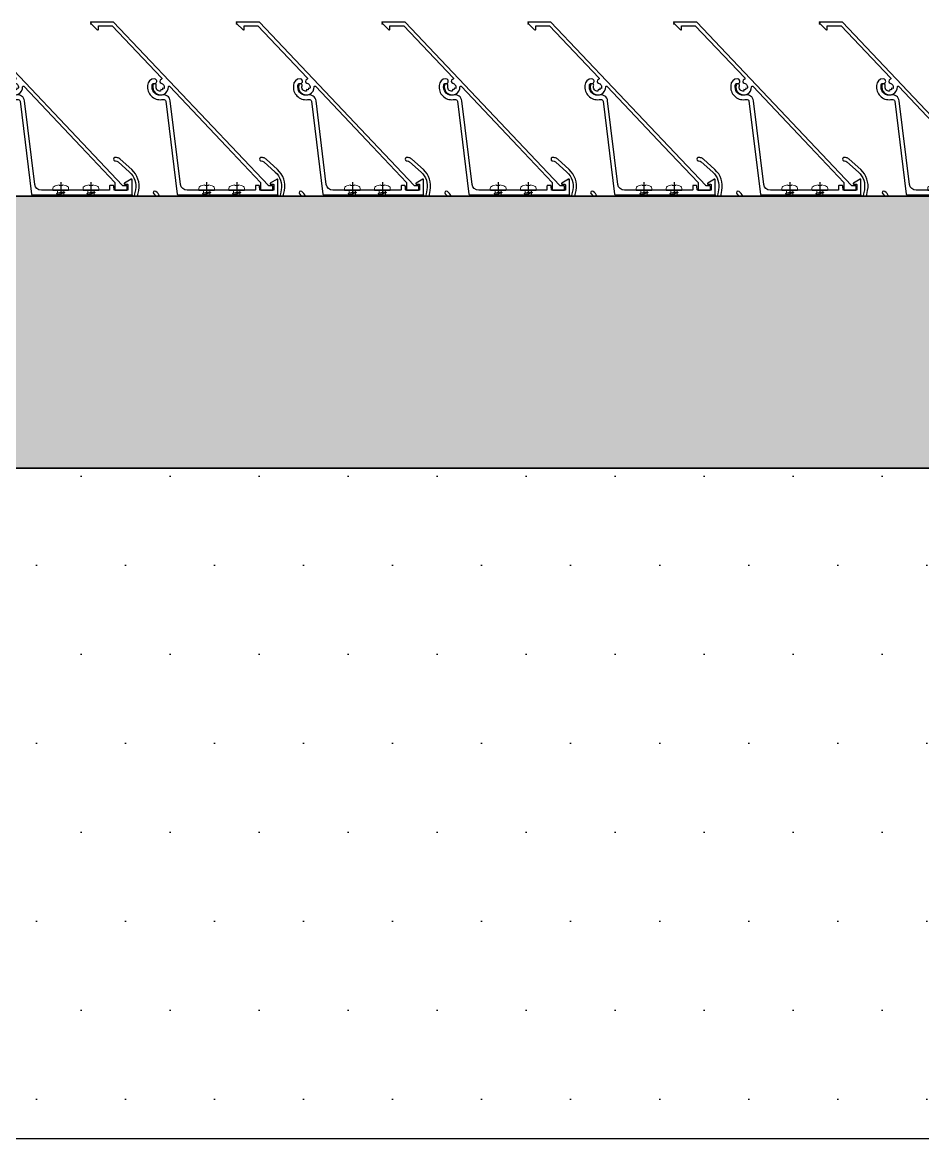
# Model space of a CAD drawing. Header units: millimetres. Extents: x 2519235 to 7246330, y 25937 to 201821.
# Drawn here: x 2751250.2 to 2751651.7, y 118409.9 to 118907.7 of the extents above; entities that cross this region are included whole.
import ezdxf
from ezdxf.enums import TextEntityAlignment as Align

# ---------------------------------------------------------------- set-up
doc = ezdxf.new("R2010")
doc.units = ezdxf.units.MM
doc.set_wipeout_variables(frame=1)
doc.linetypes.add('CENTER', pattern=[50.8, 31.75, -6.35, 6.35, -6.35])
doc.linetypes.add('TA_GL_005.00000', pattern=[13.75, 5, -1.25, 1.25, -1.25, 5])
for name, color, linetype in [('000 - 0_SYM_DWG_GRID-BUBBLE_MAIN_COLOR_1', 7, 'Continuous'), ('000 - 0_SYM_DWG_GRIDLINE_MAIN_COLOR_251', 7, 'Continuous'), ('010 - ASPG_ACCESSORIES_MAIN_COLOR_1', 7, 'Continuous'), ('010 - ASPG_EXTR_DEF_SUB', 7, 'Continuous'), ('010 - ASPG_EXTR_MAIN_COLOR_2', 7, 'Continuous'), ('010 - ASPG_FLASHING_HATCH_', 7, 'Continuous'), ('010 - ASPG_FLASHING_MAIN_COLOR_2', 7, 'Continuous'), ('010 - ASPG_FLASHING_MAIN_COLOR_4', 7, 'Continuous'), ('010 - ASPG_FLASHING_WIPEOUT_', 7, 'Continuous'), ('010 - ASPG_FRAMING_MAIN_COLOR_2', 7, 'Continuous'), ('010 - ASPG_FRAMING_SUB_COLOR_2', 7, 'Continuous'), ('010 - ASPG_FRAMING_WIPEOUT_', 7, 'Continuous'), ('_LOUVER-SB', 7, 'Continuous'), ('BOLT & SCREW', 7, 'Continuous'), ('Center Line', 7, 'CENTER'), ('Xref-PLAN-106.940$0$_PP-Dim', 7, 'Continuous')]:
    doc.layers.add(name, color=color, linetype=linetype)
doc.layers.add('12-GRID', color=7, linetype='CENTER', lineweight=13)
doc.layers.add('SCREW', color=7, linetype='Continuous', lineweight=5)
doc.styles.add('Arial', font='arial.ttf', dxfattribs={"height": 300})
doc.styles.add('TA', font='', dxfattribs={"height": 4.5})
doc.styles.get('TA').set_extended_font_data('Cordia New')

# ---------------------------------------------------------------- blocks, each defined once
blk = doc.blocks.new('*U362')
at = {"color": 7}
for p, q in [((250, -25), (-3849.25, -25)), ((-3849.25, -30.08), (250, -30.08)), ((-3849.25, -35.39), (250, -35.39)), ((-3849.25, -134.54), (250, -134.54)), ((-3849.25, -139.62), (250, -139.62)), ((-3849.25, -144.93), (250, -144.93))]:
    blk.add_line(p, q, dxfattribs=at)
blk = doc.blocks.new('Xref-PLAN-106.940')
at = {"layer": 'Xref-PLAN-106.940$0$_PP-Dim', "color": 7}
for p, q in [((148619.34, 23258.4), (153169.18, 23258.4)), ((148619.34, 22958.4), (153169.18, 22958.4))]:
    blk.add_line(p, q, dxfattribs=at)
blk = doc.blocks.new('*U1098')
at = {"layer": '000 - 0_SYM_DWG_GRIDLINE_MAIN_COLOR_251', "color": 7, "linetype": 'ByBlock', "ltscale": 5}
blk.add_line((2, 0), (-866, 0), dxfattribs=at)
at = {"color": 7, "style": 'TA', "flags": 1}
blk.add_attdef('LOCATION', (6, -6), '', height=4.5, rotation=270, dxfattribs=at)
at = {"layer": '000 - 0_SYM_DWG_GRID-BUBBLE_MAIN_COLOR_1', "color": 7, "style": 'Arial'}
blk.add_attdef('GRID-HEAD', text='', height=4, rotation=180, dxfattribs=at).set_placement((22, 0), align=Align.MIDDLE_CENTER)
blk = doc.blocks.new('W-1-PP17-ENT1_REV02_20260415-161303_PP17_ENT1_MAIN_DIMS_PL')
at = {"layer": '000 - 0_SYM_DWG_GRIDLINE_MAIN_COLOR_251', "color": 7, "linetype": 'TA_GL_005.00000', "xscale": 50, "yscale": 50, "zscale": 50, "rotation": 180}
blk.add_blockref('*U1098', (-18300, 0), dxfattribs=at)
blk = doc.blocks.new('A$C6d15e31b')
at = {"color": 7}
for name, p in [('W-1-PP17-ENT1_REV02_20260415-161303_PP17_ENT1_MAIN_DIMS_PL', (0, 0)), ('Xref-PLAN-106.940', (-135619.34, -23258.4))]:
    blk.add_blockref(name, p, dxfattribs=at)
at = {"layer": '_LOUVER-SB', "color": 7, "rotation": 180}
blk.add_blockref('*U362', (13650.59, -149.93), dxfattribs=at)
blk = doc.blocks.new('*U1097')
at = {"layer": '000 - 0_SYM_DWG_GRIDLINE_MAIN_COLOR_251', "color": 7, "linetype": 'ByBlock', "ltscale": 5}
blk.add_line((10, 0), (-265.6947, 0), dxfattribs=at)
at = {"color": 7, "style": 'TA', "flags": 1}
blk.add_attdef('LOCATION', (6, -6), '', height=4.5, rotation=270, dxfattribs=at)
blk = doc.blocks.new('PZG35-9D5')
at = {"layer": 'Center Line', "color": 7}
blk.add_line((0, 3.73), (0, -10.53), dxfattribs=at)
at = {"layer": 'SCREW', "color": 7}
for p, q in [((-1.4, 0), (-1.4, -1.09)), ((1.4, 0), (1.4, -0.59)), ((-1.85, -1.4), (1.85, -0.9)), ((-1.85, -1.4), (-1.4, -1.09)), ((-1.85, -1.4), (-1.4, -1.71)), ((-1.85, -2.7), (1.85, -2.2)), ((-1.85, -2.7), (-1.4, -2.39)), ((-1.85, -2.7), (-1.4, -3.01)), ((-1.85, -4), (-1.4, -3.69)), ((-1.85, -4), (-0.99, -3.88)), ((-1.85, -4), (-1.4, -4.31)), ((-1.4, -1.09), (1.4, -0.59)), ((-1.4, -1.71), (1.4, -1.21)), ((-1.4, -1.71), (-1.4, -2.39)), ((-1.4, -2.39), (1.4, -1.89)), ((-1.4, -3.01), (1.4, -2.51)), ((-1.4, -3.01), (-1.4, -3.69)), ((-1.4, -3.69), (-0.84, -3.59)), ((-1.4, -4.31), (-1.18, -4.27)), ((-1.4, -4.31), (-1.4, -8.1)), ((0.56, -3.34), (1.4, -3.19)), ((0.71, -3.65), (1.85, -3.5)), ((0.71, -3.93), (1.4, -3.81)), ((0.71, -4.61), (1.4, -4.49)), ((0.71, -4.95), (1.85, -4.8)), ((1.85, -0.9), (1.4, -0.59)), ((1.85, -0.9), (1.4, -1.21)), ((1.4, -1.21), (1.4, -1.89)), ((1.85, -2.2), (1.4, -1.89)), ((1.85, -2.2), (1.4, -2.51)), ((1.4, -2.51), (1.4, -3.19)), ((1.85, -3.5), (1.4, -3.19)), ((1.85, -3.5), (1.4, -3.81)), ((1.4, -3.81), (1.4, -4.49)), ((1.85, -4.8), (1.4, -4.49)), ((1.85, -4.8), (1.4, -5.11)), ((0, -9.5), (-1.4, -8.1)), ((0, -9.5), (1.4, -8.1)), ((0.71, -5.23), (1.4, -5.11)), ((1.4, -5.11), (1.4, -8.1))]:
    blk.add_line(p, q, dxfattribs=at)
blk.add_lwpolyline([(0, -9.5), (0.71, -5.23), (0.71, -3.6, 0.417657), (0.41, -3.3, 0.108102), (-0.84, -3.59), (-1.4, -4.7)], format="xyb", dxfattribs=at)
blk = doc.blocks.new('*U2951')
at = {"layer": 'SCREW', "color": 7}
blk.add_lwpolyline([(3.03, 1.78, 0.09906), (0.8, 2.55), (0.8, 2.27), (-0.8, 2.27), (-0.8, 2.55, 0.09906), (-3.03, 1.78, 0.266588), (-3.5, 0.96), (-3.5, 0.2, 0.414214), (-3.3, 0), (3.3, 0, 0.414214), (3.5, 0.2), (3.5, 0.96, 0.266588)], format="xyb", close=True, dxfattribs=at)
blk.add_blockref('PZG35-9D5', (0, 0), dxfattribs=at)
blk = doc.blocks.new('*U2950')
at = {"color": 7}
blk.add_point((0, 0), dxfattribs=at)
at = {"layer": '010 - ASPG_ACCESSORIES_MAIN_COLOR_1', "color": 7}
blk.add_lwpolyline([(-39.7, -0.6, 0.414214), (-40, -0.9), (-40, -7.37, 0.57735), (-39.65, -7.57), (-36.64, -5.83, 0.767327), (-36.79, -5.3), (-37.9, -5.3, -0.414214), (-38.2, -5), (-38.2, -2.8, -0.414214), (-38, -2.6), (-32.18, -2.6, -0.388879), (-31.98, -2.78), (-31.85, -4.34, 0.388879), (-31.35, -4.8), (-30.3, -4.8, 0.414214), (-30, -4.5), (-30, -2.9, -0.414214), (-29.7, -2.6), (0.41, -2.6, -0.378969), (3.39, -5.24), (7.95, -42.52, 0.446593), (11.62, -45.08, -0.489802), (16.08, -48.68), (16.06, -49.36, -0.18248), (15.8, -50.02, -0.267949), (15.33, -50.17, 1.122115), (15.1, -52.34, 0.405004), (18.06, -49.4), (18.08, -48.72, 0.489805), (11.16, -43.13, -0.446597), (9.94, -42.28), (4.87, -0.85, 0.364176), (4.57, -0.6)], format="xyb", close=True, dxfattribs=at)
at = {"layer": '010 - ASPG_EXTR_DEF_SUB', "color": 7}
for p in [(-40, -0.5), (43.44, -76.9), (43.44, -77.5)]:
    blk.add_point(p, dxfattribs=at)
at = {"layer": '010 - ASPG_EXTR_MAIN_COLOR_2', "color": 7}
blk.add_lwpolyline([(11.37, -48.15), (11.47, -47.44), (12.18, -47.56), (12.29, -46.79, -0.535538), (14.19, -49.17, 0.991572), (15.66, -49.58, 1.157025), (8.79, -48.77, -0.688558), (8.27, -48.99), (-17.14, -22.17), (-32.34, -6.13), (-32.34, -2.9, 0.414312), (-32.64, -2.6), (-37.54, -2.6, 0.414116), (-37.84, -2.9), (-37.84, -4.3, 0.414214), (-37.54, -4.6), (-35.99, -4.6, -0.205895), (-35.77, -4.69), (33.23, -77.5), (43.14, -77.5, 0.668179), (43.36, -76.99), (40.52, -74.15, 0.668179), (40.01, -74.36), (40.01, -76), (33.87, -76), (11.86, -52.78, -0.558354), (12.08, -51.95, 0.766275), (12.04, -50.39, -0.438583), (10.71, -48.05)], format="xyb", close=True, dxfattribs=at)
at = {"layer": 'SCREW', "color": 7, "rotation": 180}
for p in [(-21.65, -2.5), (-8.24, -2.5)]:
    blk.add_blockref('*U2951', p, dxfattribs=at)
blk = doc.blocks.new('*U1100')
at = {"color": 7}
blk.add_wipeout([(1440, 4), (60, 4), (60, 69.3), (1440, 69.3)], dxfattribs=at).dxf.layer = '010 - ASPG_FRAMING_WIPEOUT_'
at = {"layer": '010 - ASPG_FRAMING_MAIN_COLOR_2', "color": 7}
blk.add_lwpolyline([(1410, 69.3), (90, 69.3), (90, 6), (1410, 6)], close=True, dxfattribs=at)
at = {"layer": '010 - ASPG_FRAMING_SUB_COLOR_2', "color": 7}
for points in [[(1440, 4), (60, 4), (60, 69.3), (1440, 69.3)], [(60, 2), (60, 4), (1440, 4), (1440, 2)]]:
    blk.add_lwpolyline(points, close=True, dxfattribs=at)
at = {"color": 7, "rotation": 180}
for p in [(815, 69.3), (880, 69.3), (945, 69.3), (1010, 69.3), (1075, 69.3), (1140, 69.3), (1205, 69.3)]:
    blk.add_blockref('*U2950', p, dxfattribs=at)
blk = doc.blocks.new('*U2952')
at = {"layer": '12-GRID', "color": 7, "linetype": 'CENTER'}
for p, q in [((0, -6.2), (0, 2.2)), ((-4.2, -2), (4.2, -2))]:
    blk.add_line(p, q, dxfattribs=at)
at = {"layer": 'BOLT & SCREW', "color": 7}
for p, q in [((-0.55, -1.77), (-1.77, -1.56)), ((-0.55, -2.23), (-1.77, -2.44)), ((-0.46, -1.77), (-0.88, -1.56)), ((-0.46, -2.23), (-0.88, -2.44)), ((-0.23, -1.45), (-0.44, -0.23)), ((-0.23, -1.54), (-0.44, -1.12)), ((-0.23, -2.46), (-0.44, -2.88)), ((-0.23, -2.55), (-0.44, -3.77)), ((0.23, -1.45), (0.44, -0.23)), ((0.23, -1.54), (0.44, -1.12)), ((0.44, -2.88), (0.23, -2.46)), ((0.23, -2.55), (0.44, -3.77)), ((0.46, -1.77), (0.88, -1.56)), ((0.46, -2.23), (0.88, -2.44)), ((0.55, -1.77), (1.77, -1.56)), ((0.55, -2.23), (1.77, -2.44))]:
    blk.add_line(p, q, dxfattribs=at)
for points in [[(-1.77, -1.56), (-0.88, -1.56, 0.414214), (-0.44, -1.12), (-0.44, -0.23), (0.44, -0.23), (0.44, -1.12, 0.414214), (0.88, -1.56), (1.77, -1.56), (1.77, -2.44), (0.88, -2.44, 0.414214), (0.44, -2.88), (0.44, -3.77), (-0.44, -3.77), (-0.44, -2.88, 0.414214), (-0.88, -2.44), (-1.77, -2.44)], [(0.23, -2.46, -0.414214), (0.46, -2.23), (0.55, -2.23), (0.55, -1.77), (0.46, -1.77, -0.414214), (0.23, -1.54), (0.23, -1.45), (-0.23, -1.45), (-0.23, -1.54, -0.414214), (-0.46, -1.77), (-0.55, -1.77), (-0.55, -2.23), (-0.46, -2.23, -0.414214), (-0.23, -2.46), (-0.23, -2.55), (0.23, -2.55)]]:
    blk.add_lwpolyline(points, format="xyb", close=True, dxfattribs=at)
blk.add_circle((0, -2), 3.5, dxfattribs=at)
blk = doc.blocks.new('*U1095')
at = {"layer": '010 - ASPG_EXTR_DEF_SUB', "color": 7}
for p in [(195, 0), (260, 0), (325, 0), (390, 0), (455, 0), (520, 0)]:
    blk.add_point(p, dxfattribs=at)
at = {"layer": '010 - ASPG_EXTR_MAIN_COLOR_2', "color": 7}
for points in [[(162.47, 68.57), (170.86, 68.57, -0.607385), (171.35, 67.62, -0.045829), (152.78, 45.76, -0.560492)], [(140.56, 33.07, 0.077048), (173.74, 68.44, -0.247674), (173.99, 68.57), (175.98, 68.57, -0.044131), (176.47, 68.5, -0.125846), (178.96, 67.21, -0.098851), (179.82, 66.03, -0.205828), (179.79, 61.2, -0.115116), (176.37, 57.18, 0.822373), (177.46, 56.1, 0.109185), (181.15, 60.56, 0.208323), (181.19, 66.64, 0.100528), (179.97, 68.32, 0.145116), (176.29, 70.07), (160.76, 70.07, 0.433659)], [(569.79, 61.2, -0.115116), (566.37, 57.18, 0.822373), (567.46, 56.1, 0.109185), (571.15, 60.56, 0.208323)], [(569.97, 68.32, 0.145116), (566.29, 70.07), (550.76, 70.07, 0.433659), (550.46, 69.75), (550.84, 63.96, 0.082069), (550.86, 63.87, 0.720654), (552.33, 63.97, 0.079224), (552.34, 64.07), (552.07, 68.14, -0.433659), (552.47, 68.57), (560.86, 68.57, -0.607385), (561.35, 67.62, -0.045829), (542.78, 45.76, -0.560492), (542.29, 45.89, 0.31786), (539.21, 48.24, 0.953288), (539.08, 46.72, -2.423004), (537.26, 44.89, 0.952315), (535.74, 44.76, 0.300821), (537.89, 41.76, -0.560492), (537.98, 41.25, -0.019425), (528.62, 33.46, -0.552501), (528.15, 33.64, 0.344461), (524.99, 36.3, 0.952015), (524.86, 34.78, -2.423186), (523.04, 32.95, 0.952015), (521.52, 32.82, 0.2854), (523.49, 29.89, -0.553378), (523.56, 29.38, 0.030674), (508.46, 15.06, 0.4171), (509.11, 5.27, 0.935553), (510.1, 6.41, -0.43441), (509.8, 14.29, -0.014998), (516.92, 21.45, -0.738349), (519.92, 19.76, 0.004917), (516.81, 4.8, 0.263611), (519.88, -4.46), (525, -9.08, 0.125884), (526.27, -9.75, 0.044275), (527.09, -9.87, 1.107655), (527.13, -8.33, -0.215596), (526.02, -7.99), (520.89, -3.35, -0.263611), (518.28, 4.51, -0.004855), (521.34, 19.26, 0.23396), (520.82, 21.95, -0.24081), (520.71, 24.9, -0.104157), (520.78, 25), (522.99, 26.93, -0.229021), (525.7, 26.89, -0.381721), (530.27, 9.07, 0.977382), (531.62, 8.41, 0.361105), (527.41, 27.5, -0.496126), (527.44, 30.69, 0.003188), (529.06, 31.9, -0.002827), (530.56, 33.07, 0.077048), (563.74, 68.44, -0.247674), (563.99, 68.57), (565.98, 68.57, -0.044131), (566.47, 68.5, -0.125846), (568.96, 67.21, -0.098851)]]:
    blk.add_lwpolyline(points, format="xyb", dxfattribs=at)
for points in [[(225.76, 70.07, 0.433659), (225.46, 69.75), (225.84, 63.96, 0.082069), (225.86, 63.87, 0.720654), (227.33, 63.97, 0.079224), (227.34, 64.07), (227.07, 68.14, -0.433659), (227.47, 68.57), (235.86, 68.57, -0.607385), (236.35, 67.62, -0.045829), (217.78, 45.76, -0.560492), (217.29, 45.89, 0.31786), (214.21, 48.24, 0.953288), (214.08, 46.72, -2.423004), (212.26, 44.89, 0.952315), (210.74, 44.76, 0.300821), (212.89, 41.76, -0.560492), (212.98, 41.25, -0.019425), (203.62, 33.46, -0.552501), (203.15, 33.64, 0.344461), (199.99, 36.3, 0.952015), (199.86, 34.78, -2.423186), (198.04, 32.95, 0.952015), (196.52, 32.82, 0.2854), (198.49, 29.89, -0.553378), (198.56, 29.38, 0.030674), (183.46, 15.06, 0.4171), (184.11, 5.27, 0.935553), (185.1, 6.41, -0.43441), (184.8, 14.29, -0.014998), (191.92, 21.45, -0.738349), (194.92, 19.76, 0.004917), (191.81, 4.8, 0.263611), (194.88, -4.46), (200, -9.08, 0.125884), (201.27, -9.75, 0.044275), (202.09, -9.87, 1.107655), (202.13, -8.33, -0.215596), (201.02, -7.99), (195.89, -3.35, -0.263611), (193.28, 4.51, -0.004855), (196.34, 19.26, 0.23396), (195.82, 21.95, -0.24081), (195.71, 24.9, -0.104157), (195.78, 25), (197.99, 26.93, -0.229021), (200.7, 26.89, -0.381721), (205.27, 9.07, 0.977382), (206.62, 8.41, 0.361105), (202.41, 27.5, -0.496126), (202.44, 30.69, 0.003188), (204.06, 31.9, -0.002827), (205.56, 33.07, 0.077048), (238.74, 68.44, -0.247674), (238.99, 68.57), (240.98, 68.57, -0.044131), (241.47, 68.5, -0.125846), (243.96, 67.21, -0.098851), (244.82, 66.03, -0.205828), (244.79, 61.2, -0.115116), (241.37, 57.18, 0.822373), (242.46, 56.1, 0.109185), (246.15, 60.56, 0.208323), (246.19, 66.64, 0.100528), (244.97, 68.32, 0.145116), (241.29, 70.07)], [(290.76, 70.07, 0.433659), (290.46, 69.75), (290.84, 63.96, 0.082069), (290.86, 63.87, 0.720654), (292.33, 63.97, 0.079224), (292.34, 64.07), (292.07, 68.14, -0.433659), (292.47, 68.57), (300.86, 68.57, -0.607385), (301.35, 67.62, -0.045829), (282.78, 45.76, -0.560492), (282.29, 45.89, 0.31786), (279.21, 48.24, 0.953288), (279.08, 46.72, -2.423004), (277.26, 44.89, 0.952315), (275.74, 44.76, 0.300821), (277.89, 41.76, -0.560492), (277.98, 41.25, -0.019425), (268.62, 33.46, -0.552501), (268.15, 33.64, 0.344461), (264.99, 36.3, 0.952015), (264.86, 34.78, -2.423186), (263.04, 32.95, 0.952015), (261.52, 32.82, 0.2854), (263.49, 29.89, -0.553378), (263.56, 29.38, 0.030674), (248.46, 15.06, 0.4171), (249.11, 5.27, 0.935553), (250.1, 6.41, -0.43441), (249.8, 14.29, -0.014998), (256.92, 21.45, -0.738349), (259.92, 19.76, 0.004917), (256.81, 4.8, 0.263611), (259.88, -4.46), (265, -9.08, 0.125884), (266.27, -9.75, 0.044275), (267.09, -9.87, 1.107655), (267.13, -8.33, -0.215596), (266.02, -7.99), (260.89, -3.35, -0.263611), (258.28, 4.51, -0.004855), (261.34, 19.26, 0.23396), (260.82, 21.95, -0.24081), (260.71, 24.9, -0.104157), (260.78, 25), (262.99, 26.93, -0.229021), (265.7, 26.89, -0.381721), (270.27, 9.07, 0.977382), (271.62, 8.41, 0.361105), (267.41, 27.5, -0.496126), (267.44, 30.69, 0.003188), (269.06, 31.9, -0.002827), (270.56, 33.07, 0.077048), (303.74, 68.44, -0.247674), (303.99, 68.57), (305.98, 68.57, -0.044131), (306.47, 68.5, -0.125846), (308.96, 67.21, -0.098851), (309.82, 66.03, -0.205828), (309.79, 61.2, -0.115116), (306.37, 57.18, 0.822373), (307.46, 56.1, 0.109185), (311.15, 60.56, 0.208323), (311.19, 66.64, 0.100528), (309.97, 68.32, 0.145116), (306.29, 70.07)], [(355.76, 70.07, 0.433659), (355.46, 69.75), (355.84, 63.96, 0.082069), (355.86, 63.87, 0.720654), (357.33, 63.97, 0.079224), (357.34, 64.07), (357.07, 68.14, -0.433659), (357.47, 68.57), (365.86, 68.57, -0.607385), (366.35, 67.62, -0.045829), (347.78, 45.76, -0.560492), (347.29, 45.89, 0.31786), (344.21, 48.24, 0.953288), (344.08, 46.72, -2.423004), (342.26, 44.89, 0.952315), (340.74, 44.76, 0.300821), (342.89, 41.76, -0.560492), (342.98, 41.25, -0.019425), (333.62, 33.46, -0.552501), (333.15, 33.64, 0.344461), (329.99, 36.3, 0.952015), (329.86, 34.78, -2.423186), (328.04, 32.95, 0.952015), (326.52, 32.82, 0.2854), (328.49, 29.89, -0.553378), (328.56, 29.38, 0.030674), (313.46, 15.06, 0.4171), (314.11, 5.27, 0.935553), (315.1, 6.41, -0.43441), (314.8, 14.29, -0.014998), (321.92, 21.45, -0.738349), (324.92, 19.76, 0.004917), (321.81, 4.8, 0.263611), (324.88, -4.46), (330, -9.08, 0.125884), (331.27, -9.75, 0.044275), (332.09, -9.87, 1.107655), (332.13, -8.33, -0.215596), (331.02, -7.99), (325.89, -3.35, -0.263611), (323.28, 4.51, -0.004855), (326.34, 19.26, 0.23396), (325.82, 21.95, -0.24081), (325.71, 24.9, -0.104157), (325.78, 25), (327.99, 26.93, -0.229021), (330.7, 26.89, -0.381721), (335.27, 9.07, 0.977382), (336.62, 8.41, 0.361105), (332.41, 27.5, -0.496126), (332.44, 30.69, 0.003188), (334.06, 31.9, -0.002827), (335.56, 33.07, 0.077048), (368.74, 68.44, -0.247674), (368.99, 68.57), (370.98, 68.57, -0.044131), (371.47, 68.5, -0.125846), (373.96, 67.21, -0.098851), (374.82, 66.03, -0.205828), (374.79, 61.2, -0.115116), (371.37, 57.18, 0.822373), (372.46, 56.1, 0.109185), (376.15, 60.56, 0.208323), (376.19, 66.64, 0.100528), (374.97, 68.32, 0.145116), (371.29, 70.07)], [(420.76, 70.07, 0.433659), (420.46, 69.75), (420.84, 63.96, 0.082069), (420.86, 63.87, 0.720654), (422.33, 63.97, 0.079224), (422.34, 64.07), (422.07, 68.14, -0.433659), (422.47, 68.57), (430.86, 68.57, -0.607385), (431.35, 67.62, -0.045829), (412.78, 45.76, -0.560492), (412.29, 45.89, 0.31786), (409.21, 48.24, 0.953288), (409.08, 46.72, -2.423004), (407.26, 44.89, 0.952315), (405.74, 44.76, 0.300821), (407.89, 41.76, -0.560492), (407.98, 41.25, -0.019425), (398.62, 33.46, -0.552501), (398.15, 33.64, 0.344461), (394.99, 36.3, 0.952015), (394.86, 34.78, -2.423186), (393.04, 32.95, 0.952015), (391.52, 32.82, 0.2854), (393.49, 29.89, -0.553378), (393.56, 29.38, 0.030674), (378.46, 15.06, 0.4171), (379.11, 5.27, 0.935553), (380.1, 6.41, -0.43441), (379.8, 14.29, -0.014998), (386.92, 21.45, -0.738349), (389.92, 19.76, 0.004917), (386.81, 4.8, 0.263611), (389.88, -4.46), (395, -9.08, 0.125884), (396.27, -9.75, 0.044275), (397.09, -9.87, 1.107655), (397.13, -8.33, -0.215596), (396.02, -7.99), (390.89, -3.35, -0.263611), (388.28, 4.51, -0.004855), (391.34, 19.26, 0.23396), (390.82, 21.95, -0.24081), (390.71, 24.9, -0.104157), (390.78, 25), (392.99, 26.93, -0.229021), (395.7, 26.89, -0.381721), (400.27, 9.07, 0.977382), (401.62, 8.41, 0.361105), (397.41, 27.5, -0.496126), (397.44, 30.69, 0.003188), (399.06, 31.9, -0.002827), (400.56, 33.07, 0.077048), (433.74, 68.44, -0.247674), (433.99, 68.57), (435.98, 68.57, -0.044131), (436.47, 68.5, -0.125846), (438.96, 67.21, -0.098851), (439.82, 66.03, -0.205828), (439.79, 61.2, -0.115116), (436.37, 57.18, 0.822373), (437.46, 56.1, 0.109185), (441.15, 60.56, 0.208323), (441.19, 66.64, 0.100528), (439.97, 68.32, 0.145116), (436.29, 70.07)], [(485.76, 70.07, 0.433659), (485.46, 69.75), (485.84, 63.96, 0.082069), (485.86, 63.87, 0.720654), (487.33, 63.97, 0.079224), (487.34, 64.07), (487.07, 68.14, -0.433659), (487.47, 68.57), (495.86, 68.57, -0.607385), (496.35, 67.62, -0.045829), (477.78, 45.76, -0.560492), (477.29, 45.89, 0.31786), (474.21, 48.24, 0.953288), (474.08, 46.72, -2.423004), (472.26, 44.89, 0.952315), (470.74, 44.76, 0.300821), (472.89, 41.76, -0.560492), (472.98, 41.25, -0.019425), (463.62, 33.46, -0.552501), (463.15, 33.64, 0.344461), (459.99, 36.3, 0.952015), (459.86, 34.78, -2.423186), (458.04, 32.95, 0.952015), (456.52, 32.82, 0.2854), (458.49, 29.89, -0.553378), (458.56, 29.38, 0.030674), (443.46, 15.06, 0.4171), (444.11, 5.27, 0.935553), (445.1, 6.41, -0.43441), (444.8, 14.29, -0.014998), (451.92, 21.45, -0.738349), (454.92, 19.76, 0.004917), (451.81, 4.8, 0.263611), (454.88, -4.46), (460, -9.08, 0.125884), (461.27, -9.75, 0.044275), (462.09, -9.87, 1.107655), (462.13, -8.33, -0.215596), (461.02, -7.99), (455.89, -3.35, -0.263611), (453.28, 4.51, -0.004855), (456.34, 19.26, 0.23396), (455.82, 21.95, -0.24081), (455.71, 24.9, -0.104157), (455.78, 25), (457.99, 26.93, -0.229021), (460.7, 26.89, -0.381721), (465.27, 9.07, 0.977382), (466.62, 8.41, 0.361105), (462.41, 27.5, -0.496126), (462.44, 30.69, 0.003188), (464.06, 31.9, -0.002827), (465.56, 33.07, 0.077048), (498.74, 68.44, -0.247674), (498.99, 68.57), (500.98, 68.57, -0.044131), (501.47, 68.5, -0.125846), (503.96, 67.21, -0.098851), (504.82, 66.03, -0.205828), (504.79, 61.2, -0.115116), (501.37, 57.18, 0.822373), (502.46, 56.1, 0.109185), (506.15, 60.56, 0.208323), (506.19, 66.64, 0.100528), (504.97, 68.32, 0.145116), (501.29, 70.07)]]:
    blk.add_lwpolyline(points, format="xyb", close=True, dxfattribs=at)
at = {"color": 7, "rotation": 179.999999999989}
for p in [(214.09, 42.89), (279.09, 42.89), (344.09, 42.89), (409.09, 42.89), (474.09, 42.89), (539.09, 42.89), (199.87, 30.95), (264.87, 30.95), (329.87, 30.95), (394.87, 30.95), (459.87, 30.95), (524.87, 30.95)]:
    blk.add_blockref('*U2952', p, dxfattribs=at)
blk = doc.blocks.new('W-1-PP17-ENT1_REV02_20260416-153151_PP17_ENT1_ASPG_MAIN_UPPL')
at = {"color": 7}
blk.add_blockref('*U1100', (15900, 48), dxfattribs=at)
at = {"color": 7, "rotation": 179.9999999999999}
blk.add_blockref('*U1095', (17274.77, 124.67), dxfattribs=at)
blk = doc.blocks.new('*U2970')
at = {"color": 7}
blk.add_wipeout([(0, -52), (3000, -52), (3000, -351), (0, -351)], dxfattribs=at).dxf.layer = '010 - ASPG_FLASHING_WIPEOUT_'
at = {"layer": '010 - ASPG_FLASHING_HATCH_'}
h = blk.add_hatch(dxfattribs=at)
h.set_pattern_fill('DOTS', scale=0.5)
h.set_pattern_definition([(0, (0, 0), (19.84375, 39.6875), [0, -39.6875])])
h.paths.add_polyline_path([(0, -52), (3000, -52), (3000, -351), (0, -351)])
at = {"layer": '010 - ASPG_FLASHING_MAIN_COLOR_2', "color": 7}
blk.add_lwpolyline([(0, -52), (3000, -52), (3000, -351), (0, -351)], close=True, dxfattribs=at)
at = {"color": 7}
blk.add_wipeout([(0, 69.3), (3000, 69.3), (3000, -52), (0, -52)], dxfattribs=at).dxf.layer = '010 - ASPG_FLASHING_WIPEOUT_'
at = {"layer": '010 - ASPG_FLASHING_HATCH_'}
h = blk.add_hatch(dxfattribs=at)
h.set_pattern_fill('DOTS', scale=0.1)
h.set_pattern_definition([(0, (0, 0), (3.96875, 7.9375), [0, -7.9375])])
h.paths.add_polyline_path([(0, 69.3), (3000, 69.3), (3000, -52), (0, -52)])
at = {"layer": '010 - ASPG_FLASHING_MAIN_COLOR_4', "color": 7}
blk.add_lwpolyline([(0, 69.3), (3000, 69.3), (3000, -52), (0, -52)], close=True, dxfattribs=at)
blk = doc.blocks.new('W-1-PP17-ENT1_REV03_20260621-000232_LOPF_FLASHING')
at = {"color": 7}
blk.add_blockref('*U2970', (14400, 48), dxfattribs=at)

msp = doc.modelspace()

# ---------------------------------------------------------------- block references
at = {"color": 7}
msp.add_blockref('A$C6d15e31b', (2734544.161, 118712.942), dxfattribs=at)

# ---------------------------------------------------------------- next in the draw order: block references
at = {"layer": '000 - 0_SYM_DWG_GRIDLINE_MAIN_COLOR_251', "color": 7, "linetype": 'TA_GL_005.00000', "xscale": 50, "yscale": 50, "zscale": 50}
msp.add_blockref('*U1097', (2752344.004, 118562.943), dxfattribs=at)

# ---------------------------------------------------------------- next in the draw order: block references
at = {"color": 7}
msp.add_blockref('W-1-PP17-ENT1_REV02_20260416-153151_PP17_ENT1_ASPG_MAIN_UPPL', (2734544.161, 118712.942), dxfattribs=at)

# ---------------------------------------------------------------- next in the draw order: block references
msp.add_blockref('W-1-PP17-ENT1_REV03_20260621-000232_LOPF_FLASHING', (2734544.161, 118712.942), dxfattribs=at)

doc.saveas('drawing.dxf')
